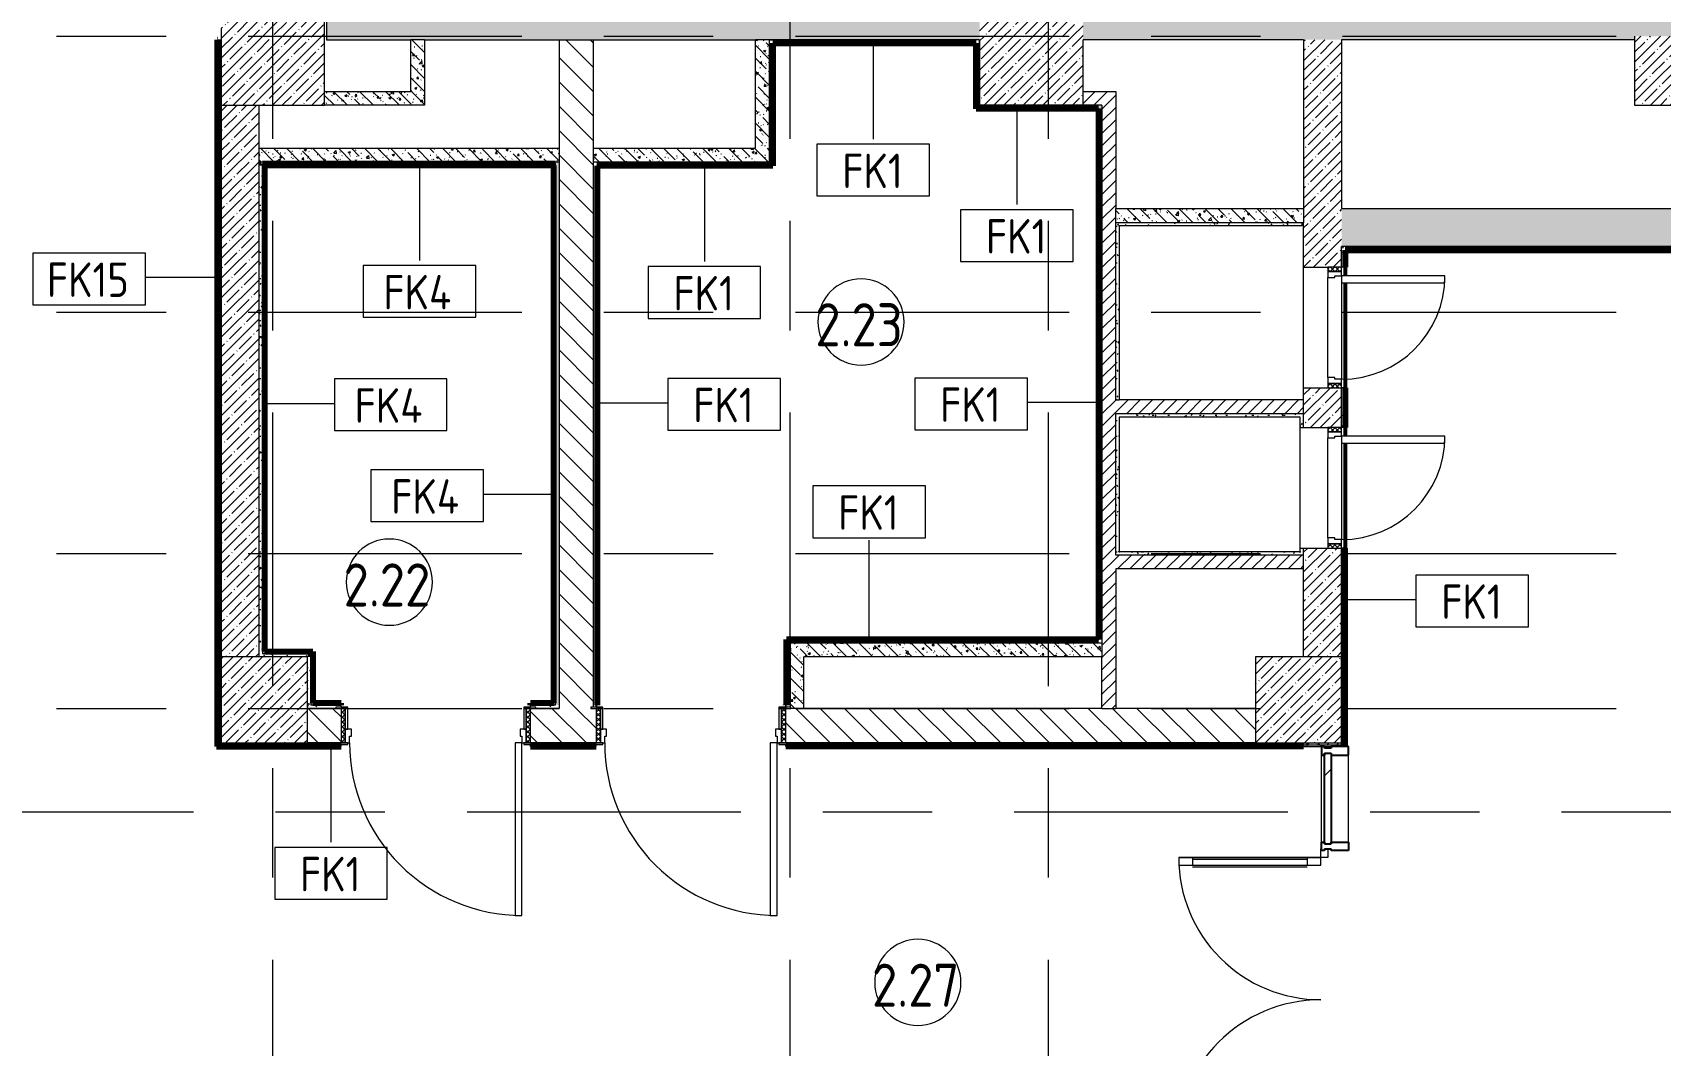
# Model space of a CAD drawing. Header units: millimetres. Extents: x -3245 to 186632, y -8553 to 29000.
# Drawn here: x 12615 to 22060, y 9145 to 15021 of the extents above; entities that cross this region are included whole.
import ezdxf

# ---------------------------------------------------------------- set-up
doc = ezdxf.new("R2010")
doc.units = ezdxf.units.MM
doc.linetypes.add('Осевая', pattern=[3175, 635, -476.25, 1587.5, -476.25])
for name, color, linetype, lineweight in [('A-AREA-IDEN', 7, 'Continuous', 9), ('A-DETL-GENF', 7, 'Continuous', 9), ('A-DOOR', 7, 'Continuous', 9), ('A-DOOR-1', 7, 'Continuous', 13), ('A-DOOR-FRAM', 7, 'Continuous', 13), ('A-DOOR-FRAM-1', 7, 'Continuous', 9), ('A-GLAZ-CURT', 7, 'Continuous', 9), ('A-GLAZ-CURT-1', 7, 'Continuous', 25), ('A-GLAZ-CWMG', 7, 'Continuous', 9), ('A-GLAZ-CWMG-1', 7, 'Continuous', 25), ('A-WALL', 7, 'Continuous', 9), ('A-WALL-IDEN', 7, 'Continuous', 9), ('I-WALL', 7, 'Continuous', 9), ('S-COLS', 7, 'Continuous', 9), ('Оси-2', 7, 'Осевая', 9)]:
    doc.layers.add(name, color=color, linetype=linetype, lineweight=lineweight)
for name, color, linetype, lineweight, true_color in [('A-WALL-3', 7, 'Continuous', 9, 0xd7a38a), ('A-WALL-4', 7, 'Continuous', 9, 0xff80c0), ('A-WALL-6', 7, 'Continuous', 9, 0x00ff40), ('I-WALL-10', 7, 'Continuous', 80, 0xff80c0), ('I-WALL-11', 7, 'Continuous', 53, 0xff80c0), ('I-WALL-13', 7, 'Continuous', 80, 0xd7a38a), ('I-WALL-21', 7, 'Continuous', 80, 0x00ff40), ('I-WALL-3', 7, 'Continuous', 9, 0x00ff40), ('I-WALL-5', 7, 'Continuous', 9, 0xc0c0c0)]:
    doc.layers.add(name, color=color, linetype=linetype, lineweight=lineweight, true_color=true_color)
doc.styles.add('GOST Common', font='GOST_Common.ttf', dxfattribs={"width": 0.9, "height": 200})
doc.styles.add('GOST Common_1', font='GOST_Common.ttf', dxfattribs={"width": 0.9, "height": 250})
pattern_1 = [(135, (0, 0), (-70.71068, -70.71068), [])]
pattern_2 = [(45, (0, 0), (-57.02463, 57.02463), []), (45, (57.025, 0), (-57.02463, 57.02463), [100.806, -20.161, 3.353, -16.808])]
pattern_3 = [(45, (0, 0), (-35.35534, 35.35534), [])]
pattern_4 = [(135, (0, 0), (-75.43415, -75.43415), [106.68, -17.78, 3.556, -17.78]), (135, (0, 75.39), (-75.43415, -75.43415), []), (50, (0, 0), (127.5292, -11.15758), [13.335, -146.685]), (355, (0, 0), (-24.66966, 133.74), [10.668, -117.348]), (100.451, (10.63, -0.93), (102.85973, 122.5818), [11.333, -124.663]), (46.184, (0, 35.56), (189.7552, -29.4304), [20.002, -220.027]), (96.636, (15.81, 33.1), (166.1822, 173.1996), [17, -186.995]), (351.184, (0, 35.56), (166.184, 173.1976), [16.002, -176.022]), (21, (17.78, 26.67), (106.13027, -71.58603), [13.335, -146.685]), (326, (17.78, 26.67), (43.2619, 128.93175), [10.668, -117.348]), (71.451, (26.62, 20.7), (149.392, 57.34505), [11.333, -124.663]), (37.5, (0, 0), (2.16223, 59.18836), [3.353, -112.573, 3.353, -115.773, -117.793]), (37.5, (0, 0), (2.16223, 59.18836), [-235.052, 3.353, -114.44]), (7.5, (0, 0), (46.77386, 70.12615), [3.353, -64.567, 3.353, -109.906, -44.894]), (7.5, (0, 0), (46.77386, 70.12615), [-181.178, 3.353, -41.542]), (327.5, (-39.65, 0), (94.91367, -4.01009), [3.353, -41.097, 3.353, -135.331, -184.023]), (327.5, (-39.65, 0), (94.91367, -4.01009), [-183.134, 3.353, -180.67]), (317.5, (-57.43, 0), (103.69057, 17.79882), [3.353, -54.432, 3.353, -88.748, -130.683]), (317.5, (-57.43, 0), (103.69057, 17.79882), [-149.885, 3.353, -127.33])]
pattern_5 = [(0, (0, 0), (121.92, 30.48), [10.058, -81.382, 10.058, -81.382, -487.68]), (0, (0, 0), (121.92, 30.48), [-182.88, 10.058, -172.822, 10.058, -81.382, -213.36]), (0, (0, 0), (121.92, 30.48), [-457.2, 10.058, -50.902, 10.058, -142.342]), (120, (45.72, 15.24), (-87.356454, 90.345817), [10.058, -81.382, 10.058, -81.382, -487.68]), (120, (45.72, 15.24), (-87.356454, 90.345817), [-182.88, 10.058, -172.822, 10.058, -81.382, -213.36]), (120, (45.72, 15.24), (-87.356454, 90.345817), [-457.2, 10.058, -50.902, 10.058, -142.342]), (240, (60.96, 76.2), (-34.563546, -120.825817), [10.058, -81.382, 10.058, -81.382, -487.68]), (240, (60.96, 76.2), (-34.563546, -120.825817), [-182.88, 10.058, -172.822, 10.058, -81.382, -213.36]), (240, (60.96, 76.2), (-34.563546, -120.825817), [-457.2, 10.058, -50.902, 10.058, -142.342])]

# ---------------------------------------------------------------- blocks, each defined once
blk = doc.blocks.new('BSC_Колонна _Прямоугольная - 600х600-V4-План отделки стен 2 этажа в осях 1-12')
at = {"layer": 'S-COLS'}
h = blk.add_hatch(dxfattribs=at)
h.set_pattern_fill('FP_7', color=256, style=0, pattern_type=2)
h.set_pattern_definition([(45, (-14010, -14900), (-57.02463, 57.02463), []), (45, (-13952.975, -14900), (-57.02463, 57.02463), [100.806, -20.161, 3.353, -16.808])])
h.paths.add_polyline_path([(-299.7, -300), (300, -300), (300, 300), (-299.7, 300), (-300, -300)])
for p, q in [((300, 300), (-99.7, 300)), ((300, -300), (300, 300)), ((-300, 283), (-300, 243)), ((-300, 143), (-300, -300)), ((-300, -300), (300, -300))]:
    blk.add_line(p, q, dxfattribs=at)
blk = doc.blocks.new('110_Дверь_СКБ_1Ст_Внутренняя1 - Д-4 1100x2100h_су мгн-32375332-План отделки стен 2 этажа в осях 1-12')
at = {"layer": 'A-DOOR'}
h = blk.add_hatch(dxfattribs=at)
h.set_pattern_fill('FP_15', color=256, style=0, pattern_type=2)
h.set_pattern_definition([(135, (1751.41, 164.685), (-14.14214, -14.14214), []), (225, (1751.41, 164.685), (14.14214, -14.14214), [])])
h.paths.add_polyline_path([(562.5, 100), (537.5, 100), (537.5, -100), (562.5, -100)])
at = {"layer": 'A-DOOR-FRAM-1'}
h = blk.add_hatch(dxfattribs=at)
h.set_pattern_fill('FP_16', color=256, style=0, pattern_type=2)
h.set_pattern_definition([(45, (-371.384, 164.685), (-14.1421, 14.1421), []), (135, (-371.384, 164.685), (-14.1421, -14.1421), [])])
h.paths.add_polyline_path([(-512.5, 100), (-537.5, 100), (-537.5, -100), (-512.5, -100)])
at = {"layer": 'A-DOOR'}
blk.add_arc((-487.5, 100), 1000, 360, 90, dxfattribs=at)
at = {"layer": 'A-DOOR-1'}
for p, q in [((-487.5, 1100), (-487.5, 100)), ((-447.5, 1100), (-487.5, 1100)), ((-447.5, 100), (-447.5, 1100)), ((-487.5, 100), (-447.5, 100))]:
    blk.add_line(p, q, dxfattribs=at)
at = {"layer": 'A-DOOR-FRAM'}
for p, q in [((-497.5, 108), (-567.5, 108)), ((-567.5, 108), (-567.5, 100)), ((-567.5, 100), (-497.5, 100)), ((-512.5, 100), (-537.5, 100)), ((-537.5, 100), (-537.5, -100)), ((-487.5, 100), (-512.5, 100)), ((-512.5, 100), (-512.5, 20)), ((-512.5, -100), (-512.5, 100)), ((-497.5, 100), (-512.5, 100)), ((-512.5, 100), (-512.5, 99)), ((-512.5, 99), (-497.5, 99)), ((-497.5, 100), (-497.5, 108)), ((-497.5, 99), (-497.5, 100)), ((-487.5, 60), (-487.5, 100)), ((512.5, 100), (512.5, 60)), ((537.5, 100), (512.5, 100)), ((592.5, 108), (522.5, 108)), ((522.5, 108), (522.5, 100)), ((537.5, 100), (522.5, 100)), ((522.5, 100), (522.5, 99)), ((522.5, 100), (592.5, 100)), ((522.5, 99), (537.5, 99)), ((537.5, 20), (537.5, 100)), ((562.5, 100), (537.5, 100)), ((537.5, 100), (537.5, -100)), ((537.5, 99), (537.5, 100)), ((562.5, -100), (562.5, 100)), ((592.5, 100), (592.5, 108)), ((-512.5, 20), (-477.5, 20)), ((-497.5, 20), (-512.5, 20)), ((-512.5, 20), (-512.5, -100)), ((-497.5, -100), (-497.5, 20)), ((-477.5, 60), (-487.5, 60)), ((-477.5, 20), (-477.5, 60)), ((512.5, 60), (502.5, 60)), ((502.5, 60), (502.5, 20)), ((502.5, 20), (537.5, 20)), ((537.5, 20), (522.5, 20)), ((522.5, 20), (522.5, -100)), ((537.5, -100), (537.5, 20)), ((-497.5, -100), (-567.5, -100)), ((-567.5, -100), (-567.5, -108)), ((-567.5, -108), (-497.5, -108)), ((-537.5, -100), (-512.5, -100)), ((-512.5, -100), (-497.5, -100)), ((-497.5, -108), (-497.5, -100)), ((522.5, -100), (537.5, -100)), ((592.5, -100), (522.5, -100)), ((522.5, -100), (522.5, -108)), ((522.5, -108), (592.5, -108)), ((537.5, -100), (562.5, -100)), ((592.5, -108), (592.5, -100))]:
    blk.add_line(p, q, dxfattribs=at)
blk = doc.blocks.new('BSC_Колонна _Прямоугольная - 500х500-V37-План отделки стен 2 этажа в осях 1-12')
at = {"layer": 'S-COLS'}
h = blk.add_hatch(dxfattribs=at)
h.set_pattern_fill('FP_44', color=256, style=0, pattern_type=2)
h.set_pattern_definition([(45, (-19960, -11150), (-57.02463, 57.02463), []), (45, (-19902.975, -11150), (-57.02463, 57.02463), [100.806, -20.161, 3.353, -16.808])])
h.paths.add_polyline_path([(-250, -250), (250, -250), (250, 250), (-250, 250)])
for p, q in [((250, 250), (-250, 250)), ((-250, 250), (-250, -250)), ((250, -250), (250, 250)), ((-250, -250), (250, -250))]:
    blk.add_line(p, q, dxfattribs=at)
blk = doc.blocks.new('110_Дверь_СКБ_1Ст - д-18 _п_ 700x2100h_Технический шкаф ЭОМ и СС-32102833-План отделки стен 2 этажа в осях 1-12')
at = {"layer": 'A-DOOR'}
h = blk.add_hatch(dxfattribs=at)
h.set_pattern_fill('FP_57', color=256, style=0, pattern_type=2)
h.set_pattern_definition([(135, (1951.41, 174.685), (-14.14214, -14.14214), []), (225, (1951.41, 174.685), (14.14214, -14.14214), [])])
h.paths.add_polyline_path([(362.5, 110), (337.5, 110), (337.5, 30), (362.5, 30)])
at = {"layer": 'A-DOOR-FRAM-1'}
h = blk.add_hatch(dxfattribs=at)
h.set_pattern_fill('FP_58', color=256, style=0, pattern_type=2)
h.set_pattern_definition([(45, (-171.384, 174.685), (-14.1421, 14.1421), []), (135, (-171.384, 174.685), (-14.1421, -14.1421), [])])
h.paths.add_polyline_path([(-312.5, 110), (-337.5, 110), (-337.5, 30), (-312.5, 30)])
at = {"layer": 'A-DOOR'}
blk.add_arc((-287.5, 110), 600, 360, 90, dxfattribs=at)
at = {"layer": 'A-DOOR-1'}
for p, q in [((-287.5, 710), (-287.5, 110)), ((-247.5, 710), (-287.5, 710)), ((-247.5, 110), (-247.5, 710)), ((-287.5, 110), (-247.5, 110))]:
    blk.add_line(p, q, dxfattribs=at)
at = {"layer": 'A-DOOR-FRAM'}
for p, q in [((-312.5, 110), (-337.5, 110)), ((-337.5, 110), (-337.5, 30)), ((-287.5, 110), (-312.5, 110)), ((-312.5, 110), (-312.5, 30)), ((-312.5, 30), (-312.5, 110)), ((-287.5, 70), (-287.5, 110)), ((312.5, 110), (312.5, 70)), ((337.5, 110), (312.5, 110)), ((337.5, 30), (337.5, 110)), ((362.5, 110), (337.5, 110)), ((337.5, 110), (337.5, 30)), ((362.5, 30), (362.5, 110)), ((-337.5, 30), (-312.5, 30)), ((-312.5, 30), (-277.5, 30)), ((-277.5, 70), (-287.5, 70)), ((-277.5, 30), (-277.5, 70)), ((312.5, 70), (302.5, 70)), ((302.5, 70), (302.5, 30)), ((302.5, 30), (337.5, 30)), ((337.5, 30), (362.5, 30))]:
    blk.add_line(p, q, dxfattribs=at)
at = {"layer": 'A-DOOR-FRAM-1'}
for p, q in [((-247.5, 110), (312.5, 110)), ((302.5, 30), (-277.5, 30))]:
    blk.add_line(p, q, dxfattribs=at)
blk = doc.blocks.new('BSC_Колонна _Прямоугольная - 500х500-V48-План отделки стен 2 этажа в осях 1-12')
at = {"layer": 'S-COLS'}
h = blk.add_hatch(dxfattribs=at)
h.set_pattern_fill('FP_59', color=256, style=0, pattern_type=2)
h.set_pattern_definition([(45, (-13960, -11150), (-57.02463, 57.02463), []), (45, (-13902.975, -11150), (-57.02463, 57.02463), [100.806, -20.161, 3.353, -16.808])])
h.paths.add_polyline_path([(-250, -250), (250, -250), (250, 250), (-250, 250)])
for p, q in [((250, 250), (-250, 250)), ((-250, 250), (-250, -250)), ((250, -250), (250, 250)), ((-250, -250), (250, -250))]:
    blk.add_line(p, q, dxfattribs=at)
blk = doc.blocks.new('BSC_Колонна _Прямоугольная - 600х600-V54-План отделки стен 2 этажа в осях 1-12')
at = {"layer": 'S-COLS'}
h = blk.add_hatch(dxfattribs=at)
h.set_pattern_fill('FP_64', color=256, style=0, pattern_type=2)
h.set_pattern_definition([(45, (-22210, -14900), (-57.02463, 57.02463), []), (45, (-22152.975, -14900), (-57.02463, 57.02463), [100.806, -20.161, 3.353, -16.808])])
h.paths.add_polyline_path([(-300, -300), (300, -300), (300, 100), (-300, 100)])
for p, q in [((-300, 100), (-300, -300)), ((300, -300), (300, 100)), ((-300, -300), (300, -300))]:
    blk.add_line(p, q, dxfattribs=at)
blk = doc.blocks.new('Системная панель - Стекло - 40мм-32387041-План отделки стен 2 этажа в осях 1-12')
at = {"layer": 'A-GLAZ-CURT'}
h = blk.add_hatch(dxfattribs=at)
h.set_pattern_fill('FP_99', color=256, style=0, pattern_type=2)
h.set_pattern_definition([(135, (10477.72, -20210), (-282.843, -282.843), [200, -600]), (135, (10577.72, -20410), (-282.843, -282.843), [600, -200]), (135, (10677.72, -20010), (-282.843, -282.843), [200, -600])])
h.paths.add_polyline_path([(262.3, 0), (262.3, 40), (-262.3, 40), (-262.3, 0), (-80.2, 0)])
at = {"layer": 'A-GLAZ-CURT-1'}
for p, q in [((-262.3, 40), (262.3, 40)), ((-262.3, 0), (-262.3, 40)), ((262.3, 0), (-262.3, 0)), ((262.3, 0), (262.3, 40))]:
    blk.add_line(p, q, dxfattribs=at)
blk = doc.blocks.new('Прямоугольный импост - Импост структурный с накладкой - 160мм Темный-30755591-План отделки стен 2 этажа в осях 1-12')
at = {"layer": 'A-GLAZ-CWMG-1'}
for p, q in [((25, 17), (-25, 17)), ((-25, 17), (-25, 0)), ((-25, 0), (-15, 0)), ((-15, 0), (-15, -40)), ((15, 0), (25, 0)), ((15, 0), (15, -40)), ((25, 0), (25, 17)), ((-15, -40), (-25, -40)), ((-25, -40), (-25, -140)), ((25, -40), (15, -40)), ((25, -140), (25, -40)), ((-25, -140), (25, -140))]:
    blk.add_line(p, q, dxfattribs=at)
blk = doc.blocks.new('Прямоугольный импост - Импост структурный с накладкой - 160мм Темный-30755595-План отделки стен 2 этажа в осях 1-12')
at = {"layer": 'A-GLAZ-CWMG-1'}
for p, q in [((0, 17), (-50, 17)), ((-50, 17), (-50, 0)), ((-40, 0), (-50, 0)), ((-40, 0), (-40, -40)), ((-10, -40), (-10, 0)), ((-10, 0), (0, 0)), ((0, 0), (0, 17)), ((-40, -40), (-50, -40)), ((-50, -40), (-50, -140)), ((0, -40), (-10, -40)), ((0, -140), (0, -40)), ((-50, -140), (0, -140))]:
    blk.add_line(p, q, dxfattribs=at)
blk = doc.blocks.new('Дверь_Витражная_остекление_ - ВВ-16 остекление-32390142-План отделки стен 2 этажа в осях 1-12')
at = {"layer": 'A-DETL-GENF'}
for p, q in [((-787.5, -20), (-832.5, -20)), ((-832.5, -845), (-832.5, -20)), ((-787.5, -20), (-832.5, -20)), ((-832.5, -20), (-832.5, -845)), ((-787.5, -845), (-787.5, -20)), ((-787.5, -845), (-787.5, -20)), ((837.5, -860), (837.5, -20)), ((837.5, -20), (837.5, -860)), ((882.5, -860), (882.5, -20)), ((882.5, -860), (882.5, -20)), ((-832.5, -100), (-787.5, -100)), ((-822.5, -765), (-822.5, -100)), ((-778.5, -765), (-778.5, -100)), ((828.5, -780), (828.5, -100)), ((882.5, -100), (837.5, -100)), ((872.5, -780), (872.5, -100)), ((-832.5, -765), (-787.5, -765)), ((-832.5, -845), (-787.5, -845)), ((-832.5, -845), (-787.5, -845)), ((882.5, -780), (837.5, -780)), ((882.5, -860), (837.5, -860)), ((837.5, -860), (882.5, -860))]:
    blk.add_line(p, q, dxfattribs=at)
at = {"layer": 'A-DOOR'}
for p, q in [((-832.5, -845), (-832.5, -20)), ((832.5, -860), (832.5, -20))]:
    blk.add_line(p, q, dxfattribs=at)
for centre, radius, start, end in [((-832.5, -20), 825, 270, 0), ((832.5, -20), 840, 180, 270)]:
    blk.add_arc(centre, radius, start, end, dxfattribs=at)
at = {"layer": 'A-DOOR-1'}
for p, q in [((-882.5, 20), (-832.5, 20)), ((-832.5, 20), (-832.5, -20)), ((832.5, 20), (882.5, 20)), ((832.5, -20), (832.5, 20)), ((-882.5, -20), (-882.5, -17)), ((-832.5, -20), (-882.5, -20)), ((882.5, -20), (832.5, -20)), ((882.5, -17), (882.5, -20))]:
    blk.add_line(p, q, dxfattribs=at)
blk = doc.blocks.new('Прямоугольный импост - Импост структурный с накладкой - 160мм Темный-32387142-План отделки стен 2 этажа в осях 1-12')
at = {"layer": 'A-GLAZ-CWMG'}
for p, q in [((20093, 10325.4), (20093, 10830)), ((20250, 10325.4), (20250, 10830))]:
    blk.add_line(p, q, dxfattribs=at)
blk = doc.blocks.new('М_стена_0001 - Типоразмер_без рамки-25382661-План отделки стен 2 этажа в осях 1-12')
at = {"layer": 'A-WALL-IDEN'}
for p, q in [((3.258, 1.523), (-3.273, 1.523)), ((-3.273, 1.523), (-3.273, -1.477)), ((3.258, -1.477), (3.258, 1.523)), ((-3.273, -1.477), (3.258, -1.477))]:
    blk.add_line(p, q, dxfattribs=at)
blk = doc.blocks.new('Марка_Помещения - Номер-25198446-План отделки стен 2 этажа в осях 1-12')
at = {"layer": 'A-AREA-IDEN'}
for start, end in [(360, 180), (180, 360)]:
    blk.add_arc((0, 0), 2.5, start, end, dxfattribs=at)

msp = doc.modelspace()

# ---------------------------------------------------------------- hatches: boundary and pattern name
at = {"layer": 'I-WALL'}
h = msp.add_hatch(dxfattribs=at)
h.set_pattern_fill('FP_17', color=256, style=0, pattern_type=2)
h.set_pattern_definition(pattern_2)
h.paths.add_polyline_path([(30790, 15000), (30790, 15200), (18710.3, 15200), (18710.3, 15000), (28364.4, 15000)])
h.paths.add_polyline_path([(17628.9, 15000), (18110.3, 15000), (18110.3, 15200), (14320, 15200), (14320, 15000), (14945.1, 15000)])
h = msp.add_hatch(dxfattribs=at)
h.set_pattern_fill('FP_89', color=256, style=0, pattern_type=2)
h.set_pattern_definition(pattern_5)
h.paths.add_polyline_path([(13690.3, 10879), (13710.3, 10880), (13710, 14980), (13690.3, 14980), (13690.3, 10880)])
h = msp.add_hatch(dxfattribs=at)
h.set_pattern_fill('FP_17', color=256, style=0, pattern_type=2)
h.set_pattern_definition(pattern_2)
h.paths.add_polyline_path([(30610, 14980), (30790, 14980), (30790, 15000), (30610, 14999.7)])
h.paths.add_polyline_path([(30010, 14980), (30010, 15000), (26410, 15000), (26410, 14980), (28364.4, 14980)])
h.paths.add_polyline_path([(25810, 14980), (25810, 15000), (22510, 15000), (22510, 14980), (22996.6, 14980)])
h.paths.add_polyline_path([(21910, 14980), (21910, 15000), (18710.3, 15000), (18710.3, 14980), (20312.8, 14980)])
h.paths.add_polyline_path([(14945.1, 14980), (18110.3, 14980), (18110.3, 15000), (14320, 15000), (14320, 14980), (14890, 14980)])
h = msp.add_hatch(dxfattribs=at)
h.set_pattern_fill('FP_42', color=256, style=0, pattern_type=2)
h.set_pattern_definition(pattern_4)
h.paths.add_polyline_path([(14810, 14680), (14890, 14680), (14890, 14980), (14810, 14980)])
h = msp.add_hatch(dxfattribs=at)
h.set_pattern_fill('FP_13', color=256, style=0, pattern_type=2)
h.set_pattern_definition(pattern_1)
h.paths.add_polyline_path([(15670, 11100), (15855, 11100), (15855, 11108), (15870, 11108), (15870, 14980), (15670, 14980), (15670, 11120)])
h = msp.add_hatch(dxfattribs=at)
h.set_pattern_fill('FP_42', color=256, style=0, pattern_type=2)
h.set_pattern_definition(pattern_4)
h.paths.add_polyline_path([(16810, 14350), (16890, 14350), (16890, 14980), (16810, 14980), (16810, 14423.7)])
h = msp.add_hatch(dxfattribs=at)
h.set_pattern_fill('FP_89', color=256, style=0, pattern_type=2)
h.set_pattern_definition(pattern_5)
h.paths.add_polyline_path([(16890, 14960), (18090.3, 14960), (18090.3, 14980), (16890, 14980)])
h = msp.add_hatch(dxfattribs=at)
h.set_pattern_fill('FP_89', color=256, style=0, pattern_type=2)
h.set_pattern_definition(pattern_5)
h.paths.add_polyline_path([(16890, 14250), (16910, 14250), (16910, 14960), (16890, 14960), (16890, 14270)])
h = msp.add_hatch(dxfattribs=at)
h.set_pattern_fill('FP_89', color=256, style=0, pattern_type=2)
h.set_pattern_definition(pattern_5)
h.paths.add_polyline_path([(18110.3, 14600), (18110.3, 14980), (18090.3, 14980), (18090.3, 14600)])
h = msp.add_hatch(dxfattribs=at)
h.set_pattern_fill('FP_17', color=256, style=0, pattern_type=2)
h.set_pattern_definition(pattern_2)
h.paths.add_polyline_path([(19990, 10890), (20210, 10890), (20210, 10900), (19990, 10900)])
h.paths.add_polyline_path([(19990, 11400), (20210, 11400), (20210, 12030), (19990, 12030), (19990, 11599.3)])
h.paths.add_polyline_path([(19990, 12730), (20210, 12730), (20210, 12960), (19990, 12960), (19990, 12810)])
h.paths.add_polyline_path([(19990, 13660), (20210, 13660), (20210, 14980), (19990, 14980), (19990, 13920)])
h = msp.add_hatch(dxfattribs=at)
h.set_pattern_fill('FP_42', color=256, style=0, pattern_type=2)
h.set_pattern_definition(pattern_4)
h.paths.add_polyline_path([(14890, 14600), (14890, 14680), (14310, 14680), (14310, 14600)])
h = msp.add_hatch(dxfattribs=at)
h.set_pattern_fill('FP_41', color=256, style=0, pattern_type=2)
h.set_pattern_definition(pattern_3)
h.paths.add_polyline_path([(18900, 14600), (18900, 14680), (18710.3, 14680), (18710.3, 14600), (18820, 14600)])
h = msp.add_hatch(dxfattribs=at)
h.set_pattern_fill('FP_17', color=256, style=0, pattern_type=2)
h.set_pattern_definition(pattern_2)
h.paths.add_polyline_path([(13710.2, 11400), (13930, 11400), (13930, 14600), (13710, 14600), (13710, 11400)])
h = msp.add_hatch(dxfattribs=at)
h.set_pattern_fill('FP_89', color=256, style=0, pattern_type=2)
h.set_pattern_definition(pattern_5)
h.paths.add_polyline_path([(18090.3, 14580), (18800, 14580), (18800, 14600), (18090.3, 14600)])
h = msp.add_hatch(dxfattribs=at)
h.set_pattern_fill('FP_89', color=256, style=0, pattern_type=2)
h.set_pattern_definition(pattern_5)
h.paths.add_polyline_path([(18820, 11500), (18820, 14600), (18800, 14600), (18800, 11500)])
h = msp.add_hatch(dxfattribs=at)
h.set_pattern_fill('FP_41', color=256, style=0, pattern_type=2)
h.set_pattern_definition(pattern_3)
h.paths.add_polyline_path([(18820, 11100), (18900, 11100), (18900, 14600), (18820, 14600), (18820, 11400)])
h = msp.add_hatch(dxfattribs=at)
h.set_pattern_fill('FP_42', color=256, style=0, pattern_type=2)
h.set_pattern_definition(pattern_4)
h.paths.add_polyline_path([(15670, 14270), (15670, 14350), (13930, 14350), (13930, 14270), (15650, 14270)])
h = msp.add_hatch(dxfattribs=at)
h.set_pattern_fill('FP_89', color=256, style=0, pattern_type=2)
h.set_pattern_definition(pattern_5)
h.paths.add_polyline_path([(15650, 14250), (15650, 14270), (13930, 14270), (13930, 14250), (15639, 14250)])
h = msp.add_hatch(dxfattribs=at)
h.set_pattern_fill('FP_89', color=256, style=0, pattern_type=2)
h.set_pattern_definition(pattern_5)
h.paths.add_polyline_path([(15650, 11120), (15670, 11120), (15670, 14270), (15650, 14270), (15650, 11131)])
h = msp.add_hatch(dxfattribs=at)
h.set_pattern_fill('FP_42', color=256, style=0, pattern_type=2)
h.set_pattern_definition(pattern_4)
h.paths.add_polyline_path([(16890, 14270), (16890, 14350), (15870, 14350), (15870, 14270)])
h = msp.add_hatch(dxfattribs=at)
h.set_pattern_fill('FP_89', color=256, style=0, pattern_type=2)
h.set_pattern_definition(pattern_5)
h.paths.add_polyline_path([(15890, 14250), (16890, 14250), (16890, 14270), (15870, 14270), (15870, 14250)])
h = msp.add_hatch(dxfattribs=at)
h.set_pattern_fill('FP_89', color=256, style=0, pattern_type=2)
h.set_pattern_definition(pattern_5)
h.paths.add_polyline_path([(13950, 11400), (13950, 14250), (13930, 14250), (13930, 11400)])
h = msp.add_hatch(dxfattribs=at)
h.set_pattern_fill('FP_89', color=256, style=0, pattern_type=2)
h.set_pattern_definition(pattern_5)
h.paths.add_polyline_path([(15885, 11120), (15890, 11120), (15890, 14250), (15870, 14250), (15870, 11120)])
h = msp.add_hatch(dxfattribs=at)
h.set_pattern_fill('FP_42', color=256, style=0, pattern_type=2)
h.set_pattern_definition(pattern_4)
h.paths.add_polyline_path([(18900, 13920), (19990, 13920), (19990, 14000), (18900, 14000)])
h = msp.add_hatch(dxfattribs=at)
h.set_pattern_fill('FP_17', color=256, style=0, pattern_type=2)
h.set_pattern_definition(pattern_2)
h.paths.add_polyline_path([(28364.4, 13780), (30790, 13780), (30790, 14000), (20210, 14000), (20210, 13780), (22996.6, 13780)])
h = msp.add_hatch(dxfattribs=at)
h.set_pattern_fill('FP_89', color=256, style=0, pattern_type=2)
h.set_pattern_definition(pattern_5)
h.paths.add_polyline_path([(18900, 13900), (19980, 13900), (19980, 13920), (18900, 13920)])
h = msp.add_hatch(dxfattribs=at)
h.set_pattern_fill('FP_89', color=256, style=0, pattern_type=2)
h.set_pattern_definition(pattern_5)
h.paths.add_polyline_path([(18900, 12890), (18920, 12890), (18920, 13900), (18900, 13900)])
h = msp.add_hatch(dxfattribs=at)
h.set_pattern_fill('FP_89', color=256, style=0, pattern_type=2)
h.set_pattern_definition(pattern_5)
h.paths.add_polyline_path([(20210, 10880), (20230, 10880), (20230, 12030), (20210, 12030), (20210, 10890)])
h.paths.add_polyline_path([(20230, 12730), (20230, 12960), (20210, 12960), (20210, 12730)])
h.paths.add_polyline_path([(20230, 13660), (20230, 13780), (20210, 13780), (20210, 13660)])
h = msp.add_hatch(dxfattribs=at)
h.set_pattern_fill('FP_89', color=256, style=0, pattern_type=2)
h.set_pattern_definition(pattern_5)
h.paths.add_polyline_path([(31300, 13760), (31300, 13780), (20230, 13780), (20230, 13760), (31048.2, 13760)])
h.paths.add_polyline_path([(34230, 13760), (34230, 13780), (32700, 13780), (32700, 13760), (33732.1, 13760)])
h = msp.add_hatch(dxfattribs=at)
h.set_pattern_fill('FP_41', color=256, style=0, pattern_type=2)
h.set_pattern_definition(pattern_3)
h.paths.add_polyline_path([(19990, 12810), (19990, 12890), (18900, 12890), (18900, 12810), (19970, 12810)])
h = msp.add_hatch(dxfattribs=at)
h.set_pattern_fill('FP_89', color=256, style=0, pattern_type=2)
h.set_pattern_definition(pattern_5)
h.paths.add_polyline_path([(18900, 12790), (19970, 12790), (19970, 12810), (18900, 12810)])
h = msp.add_hatch(dxfattribs=at)
h.set_pattern_fill('FP_89', color=256, style=0, pattern_type=2)
h.set_pattern_definition(pattern_5)
h.paths.add_polyline_path([(18920, 11990), (18920, 12790), (18900, 12790), (18900, 11990)])
h = msp.add_hatch(dxfattribs=at)
h.set_pattern_fill('FP_89', color=256, style=0, pattern_type=2)
h.set_pattern_definition(pattern_5)
h.paths.add_polyline_path([(19970, 11990), (19990, 11990), (19990, 12030), (19970, 12030), (19970, 12010)])
h.paths.add_polyline_path([(19990, 12730), (19990, 12810), (19970, 12810), (19970, 12730)])
h = msp.add_hatch(dxfattribs=at)
h.set_pattern_fill('FP_89', color=256, style=0, pattern_type=2)
h.set_pattern_definition(pattern_5)
h.paths.add_polyline_path([(18970.8, 11990), (19970, 11990), (19970, 12010), (18920, 12010), (18920, 11990)])
h = msp.add_hatch(dxfattribs=at)
h.set_pattern_fill('FP_41', color=256, style=0, pattern_type=2)
h.set_pattern_definition(pattern_3)
h.paths.add_polyline_path([(19990, 11910), (19990, 11990), (18900, 11990), (18900, 11910), (18970.8, 11910)])
h = msp.add_hatch(dxfattribs=at)
h.set_pattern_fill('FP_89', color=256, style=0, pattern_type=2)
h.set_pattern_definition(pattern_5)
h.paths.add_polyline_path([(17010, 11120), (17010, 11500), (16990, 11500), (16990, 11120)])
h = msp.add_hatch(dxfattribs=at)
h.set_pattern_fill('FP_89', color=256, style=0, pattern_type=2)
h.set_pattern_definition(pattern_5)
h.paths.add_polyline_path([(17628.9, 11480), (18820, 11480), (18820, 11500), (17010, 11500), (17010, 11480)])
h = msp.add_hatch(dxfattribs=at)
h.set_pattern_fill('FP_42', color=256, style=0, pattern_type=2)
h.set_pattern_definition(pattern_4)
h.paths.add_polyline_path([(17015, 11100), (17090, 11100), (17090, 11480), (17010, 11480), (17010, 11108), (17015, 11108)])
h = msp.add_hatch(dxfattribs=at)
h.set_pattern_fill('FP_42', color=256, style=0, pattern_type=2)
h.set_pattern_definition(pattern_4)
h.paths.add_polyline_path([(17090, 11400), (18820, 11400), (18820, 11480), (17090, 11480)])
h = msp.add_hatch(dxfattribs=at)
h.set_pattern_fill('FP_89', color=256, style=0, pattern_type=2)
h.set_pattern_definition(pattern_5)
h.paths.add_polyline_path([(14230, 11400), (14230, 11420), (13950, 11420), (13950, 11400), (14210, 11400)])
h = msp.add_hatch(dxfattribs=at)
h.set_pattern_fill('FP_89', color=256, style=0, pattern_type=2)
h.set_pattern_definition(pattern_5)
h.paths.add_polyline_path([(14230, 11120), (14230, 11400), (14210, 11400), (14210, 11120)])
h = msp.add_hatch(dxfattribs=at)
h.set_pattern_fill('FP_89', color=256, style=0, pattern_type=2)
h.set_pattern_definition(pattern_5)
h.paths.add_polyline_path([(15670, 11100), (15670, 11120), (15505, 11120), (15505, 11108), (15535, 11108), (15535, 11100)])
h.paths.add_polyline_path([(14210, 11100), (14375, 11100), (14375, 11108), (14405, 11108), (14405, 11120), (14210, 11120)])
h = msp.add_hatch(dxfattribs=at)
h.set_pattern_fill('FP_13', color=256, style=0, pattern_type=2)
h.set_pattern_definition(pattern_1)
h.paths.add_polyline_path([(19710, 10900), (19710, 11100), (16985, 11100), (16985, 10900), (18970.8, 10900)])
h.paths.add_polyline_path([(14375, 10900), (14405, 10900), (14405, 11100), (14210, 11100), (14210, 10900)])
h.paths.add_polyline_path([(15535, 10900), (15885, 10900), (15885, 11100), (15505, 11100), (15505, 10900)])
h = msp.add_hatch(dxfattribs=at)
h.set_pattern_fill('FP_89', color=256, style=0, pattern_type=2)
h.set_pattern_definition(pattern_5)
h.paths.add_polyline_path([(14210, 10880), (14405, 10880), (14405, 10892), (14375, 10892), (14375, 10900), (13700.3, 10900), (13700.3, 10880), (13710.3, 10880)])
h.paths.add_polyline_path([(20010, 10880), (20010, 10900), (17015, 10900), (17015, 10892), (16985, 10892), (16985, 10880), (19710, 10880)])
h.paths.add_polyline_path([(15505, 10880), (15885, 10880), (15885, 10892), (15855, 10892), (15855, 10900), (15535, 10900), (15535, 10892), (15505, 10892)])
h = msp.add_hatch(dxfattribs=at)
h.set_pattern_fill('FP_13', color=256, style=0, pattern_type=2)
h.set_pattern_definition(pattern_1)
h.paths.add_polyline_path([(20010, 7900), (20210, 7900), (20210, 7920), (20010, 7920)])
h.paths.add_polyline_path([(20210, 10880), (20210, 10900), (20010, 10900), (20010, 10880)])
at = {"layer": 'I-WALL-3'}
for points in [[(15650, 14250), (15650, 14261), (13950, 14261), (13950, 14250), (15639, 14250)], [(13961, 11420), (13961, 14250), (13950, 14250), (13950, 11420)], [(15639, 11131), (15650, 11131), (15650, 14250), (15639, 14250), (15639, 12540.8)], [(14241, 11420), (14241, 11431), (13961, 11431), (13961, 11420), (14230, 11420)], [(14241, 11120), (14241, 11420), (14230, 11420), (14230, 11120)]]:
    msp.add_hatch(color=256, dxfattribs=at).paths.add_polyline_path(points)
h = msp.add_hatch(color=256, dxfattribs=at)
h.paths.add_polyline_path([(15650, 11120), (15650, 11131), (15505, 11131), (15505, 11120)])
h.paths.add_polyline_path([(14241, 11120), (14405, 11120), (14405, 11131), (14241, 11131)])
at = {"layer": 'S-COLS'}
h = msp.add_hatch(dxfattribs=at)
h.set_pattern_fill('FP_17', color=256, style=0, pattern_type=2)
h.set_pattern_definition(pattern_2)
h.paths.add_polyline_path([(18110.3, 15000), (18710.3, 15000), (18710.3, 15200), (18110.3, 15200)])
h = msp.add_hatch(dxfattribs=at)
h.set_pattern_fill('FP_17', color=256, style=0, pattern_type=2)
h.set_pattern_definition(pattern_2)
h.paths.add_polyline_path([(18110.3, 14600), (18710.3, 14600), (18710.3, 15000), (18110.3, 15000), (18110.3, 14980)])

# ---------------------------------------------------------------- linework, layer by layer
at = {"layer": 'A-WALL'}
for p, q in [((14890, 14980), (14810, 14980)), ((15670, 14980), (15870, 14980)), ((18110.3, 14980), (16810, 14980)), ((16890, 14980), (18090.3, 14980)), ((16890, 14980), (16890, 14350)), ((18090.3, 14960), (18089.3, 14960)), ((18090.3, 14600), (18090.3, 14960)), ((18820, 14600), (18710.3, 14600)), ((18800, 11500), (18800, 14580)), ((18820, 14600), (18820, 11400)), ((13930, 11400), (13930, 14350)), ((15670, 14270), (15650, 14270)), ((15670, 14350), (15670, 11100)), ((15870, 11108), (15870, 14350)), ((13950, 14250), (13950, 11420)), ((15650, 11120), (15650, 14261)), ((15890, 14250), (15890, 14249)), ((18900, 12890), (18900, 14000)), ((19990, 14000), (19990, 13920)), ((20210, 13660), (20210, 13780)), ((31300, 13780), (20210, 13780)), ((20230, 13759), (20230, 13760)), ((20230, 12730), (20230, 12960)), ((18900, 12890), (18920, 12890)), ((19990, 12730), (19990, 12890)), ((18900, 11990), (18900, 12810)), ((19990, 12810), (19970, 12810)), ((19990, 11910), (19990, 12030)), ((20230, 10880), (20230, 12030)), ((19990, 11990), (18900, 11990)), ((17010, 11120), (17010, 11480)), ((17010, 11480), (17010, 11108)), ((13950, 11420), (13961, 11420)), ((14230, 11400), (14230, 11120)), ((14375, 11100), (14210, 11100)), ((14210, 11100), (14375, 11100)), ((14241, 11120), (14230, 11120)), ((15650, 11120), (15505, 11120)), ((15670, 11100), (15535, 11100)), ((15535, 11100), (15670, 11100)), ((17090, 11100), (17015, 11100)), ((18820, 11100), (18900, 11100)), ((13690.3, 10880), (13690.3, 10879)), ((13710.3, 10880), (13710.3, 10879)), ((14210, 10900), (14375, 10900)), ((14375, 10900), (14210, 10900)), ((15535, 10900), (15855, 10900)), ((15855, 10900), (15535, 10900)), ((17015, 10900), (19710, 10900)), ((19710, 10900), (17015, 10900)), ((20010, 10880), (20010, 10900)), ((20210, 10880), (20210, 10900))]:
    msp.add_line(p, q, dxfattribs=at)
at = {"layer": 'A-WALL-3'}
msp.add_line((13690.3, 10880), (13689.3, 10880), dxfattribs=at)
at = {"layer": 'A-WALL-4'}
for p, q in [((16910, 14960), (18089.3, 14960)), ((16910, 14960), (16910, 14959)), ((18800, 14580), (18799, 14580)), ((15890, 11120), (15890, 14249)), ((20230, 13759), (20230, 13660)), ((18800, 11500), (18799, 11500))]:
    msp.add_line(p, q, dxfattribs=at)
at = {"layer": 'A-WALL-6'}
for p, q in [((14230, 11420), (13961, 11420)), ((14241, 11120), (14405, 11120))]:
    msp.add_line(p, q, dxfattribs=at)
at = {"layer": 'A-WALL-IDEN'}
for p, q in [((17492.7, 14959.5), (17492.7, 14403.7)), ((18326.1, 14579.5), (18326.1, 14023.7)), ((14859.8, 14255.5), (14859.8, 13699.7)), ((16513, 14249.5), (16513, 13693.7)), ((13688.8, 13599.9), (13269.8, 13599.9)), ((13955.5, 12870.2), (14366.4, 12870.2)), ((15890.5, 12872.9), (16301.4, 12872.9)), ((18799.5, 12875.3), (18387, 12875.3)), ((15644.5, 12342.5), (15232, 12342.5)), ((17469, 11500.5), (17469, 12077.2)), ((20230.5, 11732.1), (20641.4, 11732.1)), ((14346.7, 10879.5), (14346.7, 10323.7))]:
    msp.add_line(p, q, dxfattribs=at)
at = {"layer": 'I-WALL-10'}
for p, q in [((16910, 14250), (16910, 14959)), ((16910, 14959), (18089.3, 14959)), ((16911, 14959), (16911, 14249)), ((18089.3, 14579), (18089.3, 14959)), ((18799, 14579), (18089.3, 14579)), ((18090.3, 14600), (18090.3, 14580)), ((18090.3, 14580), (18799, 14580)), ((18799, 14580), (18799, 11501)), ((15890, 14250), (16910, 14250)), ((16911, 14249), (15891, 14249)), ((15891, 14249), (15891, 11120)), ((31300, 13760), (20230, 13760)), ((20231, 13759), (31300, 13759)), ((20231, 13759), (20231, 13660)), ((20230, 13660), (20231, 13660)), ((20230, 12960), (20231, 12960)), ((20231, 12960), (20231, 12730)), ((20230, 12730), (20231, 12730)), ((20230, 12030), (20231, 12030)), ((20231, 10880), (20231, 12030)), ((16989, 11121), (16989, 11501)), ((16989, 11501), (18799, 11501)), ((16990, 11500), (16990, 11120)), ((18799, 11500), (16990, 11500)), ((15890, 11120), (15891, 11120)), ((16990, 11121), (16985, 11121)), ((16985, 11120), (16985, 11121)), ((16985, 11120), (16990, 11120)), ((13689.3, 10880), (13682.3, 10880)), ((13682.3, 10879), (13682.3, 10880)), ((13682.3, 10879), (14405, 10879)), ((14405, 10880), (13710.3, 10880)), ((14405, 10879), (14405, 10880)), ((15885, 10880), (15505, 10880)), ((15505, 10879), (15505, 10880)), ((15505, 10879), (15885, 10879)), ((15885, 10879), (15885, 10880)), ((19989.5, 10880), (16985, 10880)), ((16985, 10879), (16985, 10880)), ((19989.5, 10879), (16985, 10879)), ((19989.5, 10879), (19989.5, 10880)), ((20230, 10880), (20231, 10880))]:
    msp.add_line(p, q, dxfattribs=at)
at = {"layer": 'I-WALL-11'}
for p, q in [((20231, 13660), (20231, 13610)), ((20231, 13570), (20231, 12960)), ((20231, 12730), (20231, 12680)), ((20231, 12640), (20231, 12030))]:
    msp.add_line(p, q, dxfattribs=at)
at = {"layer": 'I-WALL-13'}
for p, q in [((13689.3, 10880), (13689.3, 14980)), ((13690.3, 14980), (13689.3, 14980)), ((13690.3, 14980), (13690.3, 10880))]:
    msp.add_line(p, q, dxfattribs=at)
at = {"layer": 'I-WALL-21'}
for p, q in [((13950, 14261), (15650, 14261)), ((13950, 14261), (13950, 14250)), ((15639, 14250), (13961, 14250)), ((13961, 14250), (13961, 11431)), ((15639, 11131), (15639, 14250)), ((13961, 11431), (14241, 11431)), ((14241, 11431), (14241, 11131)), ((14230, 11400), (14230, 11420)), ((14405, 11131), (14241, 11131)), ((14405, 11120), (14405, 11131)), ((15639, 11131), (15505, 11131)), ((15505, 11120), (15505, 11131))]:
    msp.add_line(p, q, dxfattribs=at)
at = {"layer": 'I-WALL-5'}
for p, q in [((14320, 15200), (14320, 14980)), ((13690.3, 14980), (13710, 14980)), ((14320, 14980), (14810, 14980)), ((14810, 14680), (14810, 14980)), ((14890, 14980), (15670, 14980)), ((14890, 14980), (14890, 14600)), ((15670, 14980), (15670, 14350)), ((15870, 14350), (15870, 14980)), ((15870, 14980), (16810, 14980)), ((16810, 14350), (16810, 14980)), ((18110.3, 14980), (18110.3, 14600)), ((19990, 14980), (18710.3, 14980)), ((19990, 14980), (19990, 14000)), ((21910, 14980), (20210, 14980)), ((20210, 14980), (20210, 14000)), ((14310, 14680), (14810, 14680)), ((18710.3, 14600), (18710.3, 14680)), ((18710.3, 14680), (18900, 14680)), ((18900, 14680), (18900, 14000)), ((13710, 14600), (13710, 11400)), ((13710.3, 14600), (13710.3, 11400)), ((13930, 14350), (13930, 14600)), ((14890, 14600), (14310, 14600)), ((18710.3, 14600), (18110.3, 14600)), ((13930, 14350), (15670, 14350)), ((15650, 14270), (13930, 14270)), ((15650, 14270), (13930, 14270)), ((15870, 14350), (16810, 14350)), ((16890, 14270), (15870, 14270)), ((16890, 14350), (16890, 14270)), ((18900, 14000), (19990, 14000)), ((20210, 14000), (30790, 14000)), ((18900, 13920), (19990, 13920)), ((19980, 13900), (18920, 13900)), ((18920, 13900), (18920, 12890)), ((19980, 13920), (19980, 13900)), ((19990, 12890), (19990, 13920)), ((19990, 13660), (20130, 13660)), ((20230, 13660), (20210, 13660)), ((19990, 12960), (20130, 12960)), ((20210, 12730), (20210, 12960)), ((20230, 12960), (20210, 12960)), ((19990, 12890), (18920, 12890)), ((19970, 12810), (18900, 12810)), ((19970, 12790), (18920, 12790)), ((18920, 12790), (18920, 12010)), ((19970, 12010), (19970, 12790)), ((19970, 12730), (20130, 12730)), ((20230, 12730), (20210, 12730)), ((18920, 12010), (19970, 12010)), ((19970, 12030), (20130, 12030)), ((20210, 11400), (20210, 12030)), ((20230, 12030), (20210, 12030)), ((18900, 11910), (18900, 11100)), ((19990, 11910), (18900, 11910)), ((19990, 11400), (19990, 11910)), ((18820, 11480), (17010, 11480)), ((17090, 11100), (17090, 11400)), ((18820, 11400), (17090, 11400)), ((18820, 11100), (18820, 11400)), ((14405, 11108), (14405, 11120)), ((15505, 11108), (15505, 11120)), ((15885, 11108), (15885, 11120)), ((15885, 11120), (15890, 11120)), ((16985, 11108), (16985, 11120)), ((18820, 11100), (17090, 11100)), ((19710, 11100), (18900, 11100)), ((13710, 10900), (13700.3, 10900)), ((13700.3, 10880), (13700.3, 10900)), ((13700.3, 10880), (14405, 10880)), ((13710.3, 10900), (13710.3, 10880)), ((14405, 10880), (14405, 10892)), ((15505, 10880), (15505, 10892)), ((15505, 10880), (15885, 10880)), ((15885, 10880), (15885, 10892)), ((16985, 10880), (16985, 10892)), ((16985, 10880), (20230, 10880)), ((19990, 10890), (19990, 10900)), ((19990, 10890), (20210, 10890))]:
    msp.add_line(p, q, dxfattribs=at)
at = {"layer": 'S-COLS'}
for p, q in [((18110.3, 14600), (18110.3, 14980)), ((18710.3, 14600), (18710.3, 14980)), ((18710.3, 14600), (18110.3, 14600))]:
    msp.add_line(p, q, dxfattribs=at)
at = {"layer": 'Оси-2'}
for p, q in [((14010, 593.7), (14010, 24898.1)), ((17010, 593.7), (17010, 24898.1)), ((18510, 593.7), (18510, 24898.1)), ((55, 15000), (30760, 15000)), ((55, 13400), (30760, 13400)), ((55, 12000), (35770, 12000)), ((55, 11100), (35770, 11100)), ((1325, 10500), (35770, 10500))]:
    msp.add_line(p, q, dxfattribs=at)

# ---------------------------------------------------------------- block references
at = {"layer": 'A-AREA-IDEN', "xscale": 99.99999999999993, "yscale": 99.99999999999993, "zscale": 99.99999999999993}
for p in [(17422.3, 13342.8), (14685.7, 11833.2), (17751.5, 9511)]:
    msp.add_blockref('Марка_Помещения - Номер-25198446-План отделки стен 2 этажа в осях 1-12', p, dxfattribs=at)
at = {"layer": 'A-DOOR'}
for name, p, rotation in [('110_Дверь_СКБ_1Ст - д-18 _п_ 700x2100h_Технический шкаф ЭОМ и СС-32102833-План отделки стен 2 этажа в осях 1-12', (20100, 13322.5), 269.9999999999999), ('110_Дверь_СКБ_1Ст - д-18 _п_ 700x2100h_Технический шкаф ЭОМ и СС-32102833-План отделки стен 2 этажа в осях 1-12', (20100, 12392.5), 269.9999999999999), ('110_Дверь_СКБ_1Ст_Внутренняя1 - Д-4 1100x2100h_су мгн-32375332-План отделки стен 2 этажа в осях 1-12', (14967.5, 11000), 180), ('110_Дверь_СКБ_1Ст_Внутренняя1 - Д-4 1100x2100h_су мгн-32375332-План отделки стен 2 этажа в осях 1-12', (16447.5, 11000), 180), ('Дверь_Витражная_остекление_ - ВВ-16 остекление-32390142-План отделки стен 2 этажа в осях 1-12', (20110, 9402.9), 269.9999999999998)]:
    msp.add_blockref(name, p, dxfattribs=dict(at, rotation=rotation))
at = {"layer": 'A-GLAZ-CURT-1', "rotation": 269.9999999999997}
msp.add_blockref('Системная панель - Стекло - 40мм-32387041-План отделки стен 2 этажа в осях 1-12', (20110, 10577.7), dxfattribs=at)
at = {"layer": 'A-GLAZ-CWMG', "rotation": 89.99999999999977}
msp.add_blockref('Прямоугольный импост - Импост структурный с накладкой - 160мм Темный-30755595-План отделки стен 2 этажа в осях 1-12', (20110, 10880), dxfattribs=at)
at = {"layer": 'A-GLAZ-CWMG'}
msp.add_blockref('Прямоугольный импост - Импост структурный с накладкой - 160мм Темный-32387142-План отделки стен 2 этажа в осях 1-12', (0, 0), dxfattribs=at)
at = {"layer": 'A-GLAZ-CWMG-1', "extrusion": (0, 0, -1), "rotation": 270.0000000000002}
msp.add_blockref('Прямоугольный импост - Импост структурный с накладкой - 160мм Темный-30755591-План отделки стен 2 этажа в осях 1-12', (-20110, 10300.4), dxfattribs=at)
at = {"layer": 'A-WALL-IDEN', "xscale": 99.99999999999993, "yscale": 99.99999999999993, "zscale": 99.99999999999993}
for p in [(17493.5, 14221.2), (18326.9, 13841.2), (12944, 13589.5), (14860.6, 13517.2), (16513.8, 13511.2), (14693.8, 12859.8), (16628.8, 12862.4), (18061.2, 12864.8), (14906.2, 12332), (17469.8, 12238.8), (20968.8, 11721.7), (14347.5, 10141.2)]:
    msp.add_blockref('М_стена_0001 - Типоразмер_без рамки-25382661-План отделки стен 2 этажа в осях 1-12', p, dxfattribs=at)
at = {"layer": 'S-COLS'}
for name, p in [('BSC_Колонна _Прямоугольная - 600х600-V4-План отделки стен 2 этажа в осях 1-12', (14010, 14900)), ('BSC_Колонна _Прямоугольная - 600х600-V54-План отделки стен 2 этажа в осях 1-12', (22210, 14900)), ('BSC_Колонна _Прямоугольная - 500х500-V48-План отделки стен 2 этажа в осях 1-12', (13960, 11150)), ('BSC_Колонна _Прямоугольная - 500х500-V37-План отделки стен 2 этажа в осях 1-12', (19960, 11150))]:
    msp.add_blockref(name, p, dxfattribs=at)

# ---------------------------------------------------------------- texts
at = {"layer": 'A-AREA-IDEN', "char_height": 250, "width": 663.797, "attachment_point": 1, "style": 'GOST Common_1'}
for s, insert in [('2.23', (17156.6, 13451.4)), ('2.22', (14420, 11941.8)), ('2.27', (17485.7, 9619.6))]:
    msp.add_mtext(s, dxfattribs=dict(at, insert=insert))
at = {"layer": 'A-WALL-IDEN', "char_height": 200, "attachment_point": 1, "style": 'GOST Common'}
for s, insert, width in [('FK1', (17313.3, 14319.2), 447.342), ('FK1', (18146.7, 13939.2), 447.342), ('FK15', (12698.5, 13687.5), 606.076), ('FK4', (14650.7, 13615.2), 519.493), ('FK1', (16333.6, 13609.2), 447.342), ('FK4', (14483.8, 12957.8), 519.493), ('FK1', (16448.5, 12960.5), 447.342), ('FK1', (17881, 12962.8), 447.342), ('FK4', (14696.3, 12430.1), 519.493), ('FK1', (17289.5, 12336.8), 447.342), ('FK1', (20788.5, 11819.7), 447.342), ('FK1', (14167.2, 10239.2), 447.342)]:
    msp.add_mtext(s, dxfattribs=dict(at, insert=insert, width=width))

doc.saveas('drawing.dxf')
